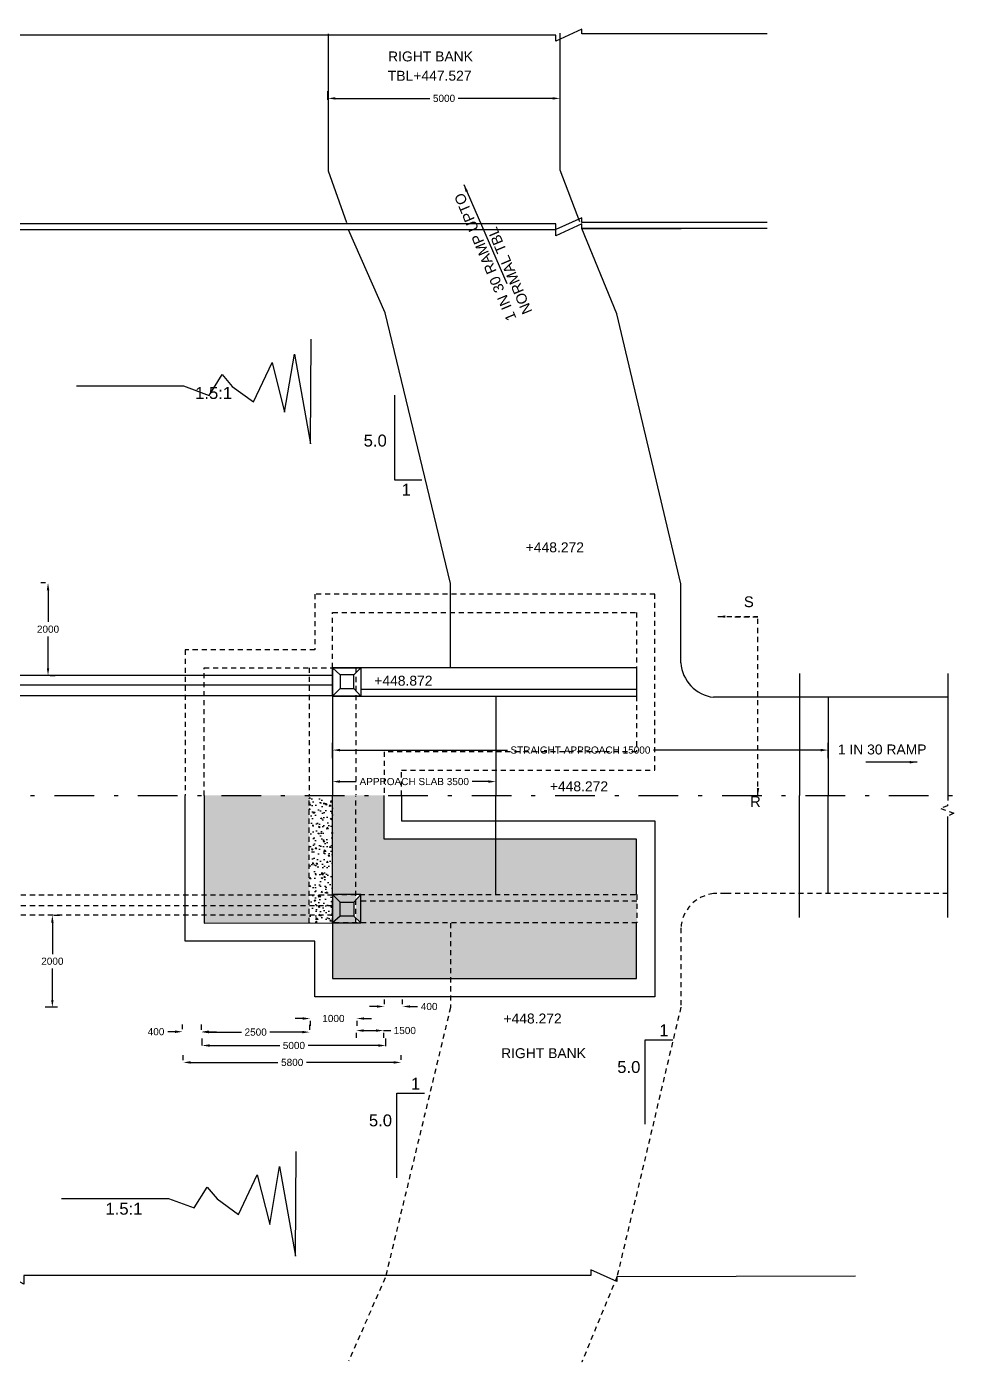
# Model space of a CAD drawing. Header units: metres. Extents: x 323 to 450, y 282 to 479.
# Drawn here: x 368.54 to 391.91, y 307.6 to 341.2 of the extents above; entities that cross this region are included whole.
import ezdxf

# ---------------------------------------------------------------- set-up
doc = ezdxf.new("R2010")
doc.units = ezdxf.units.M
doc.header["$MEASUREMENT"] = 0
doc.linetypes.add('DASHDOT', pattern=[1, 0.5, -0.25, 0, -0.25])
doc.linetypes.add('HIDDEN', pattern=[9.525, 6.35, -3.175])
for name, color, linetype in [('DIMENSION', 255, 'Continuous'), ('DRAWING', 7, 'Continuous'), ('HATCH', 7, 'Continuous'), ('TEXT', 255, 'Continuous')]:
    doc.layers.add(name, color=color, linetype=linetype)
doc.styles.get("Standard").update_dxf_attribs({"font": 'arial.ttf'})
doc.dimstyles.get("Standard").update_dxf_attribs({"dimtxt": 0.18, "dimasz": 0.1875, "dimexe": 0.18, "dimexo": 0.0625, "dimgap": 0.09, "dimtad": 0, "dimtih": 1, "dimtoh": 1, "dimdec": 4, "dimzin": 0, "dimdsep": 46, "dimtxsty": 'Standard', "dimcen": 0.09, "dimadec": 0, "dimazin": 0, "dimtfac": 1, "dimtdec": 4, "dimtofl": 0, "dimtmove": 0, "dimatfit": 3, "dimfxl": 1, "dimtolj": 1, "dimtzin": 0, "dimarcsym": 0})
pattern_1 = [(130, (945.73833, 14.78083), (-0.35863009, -0.03137607), [0.0375, -0.4125]), (185, (945.73833, 14.78083), (0.06937567, 0.37609607), [0.03, -0.33]), (79.5486, (945.70844, 14.77822), (-0.2892547, 0.34471977), [0.0318701, -0.35057106]), (133.8158, (945.73833, 14.88083), (-0.53362052, -0.0827595), [0.05625, -0.61875]), (83.3644, (945.69386, 14.87394), (-0.46733135, 0.48705894), [0.04780514, -0.5258565]), (188.8158, (945.73833, 14.88083), (-0.46733097, 0.4870593), [0.045, -0.495]), (159, (945.68833, 14.85583), (-0.29845353, -0.20130945), [0.0375, -0.4125]), (214, (945.68833, 14.85583), (-0.12165767, 0.36257502), [0.03, -0.33]), (108.5486, (945.66346, 14.83906), (-0.42011131, 0.16126525), [0.0318701, -0.35057106]), (142.5, (945.73833, 14.78083), (-0.006079928, 0.166446927), [0, -0.326, 0, -0.335, 0, -0.33125]), (172.5, (945.73833, 14.78083), (-0.13153477, 0.197205856), [0, -0.191, 0, -0.3185, 0, -0.12625]), (212.5, (945.84983, 14.78083), (-0.266911218, -0.011277436), [0, -0.125, 0, -0.39, 0, -0.5175]), (222.5, (945.89983, 14.78083), (-0.291593085, 0.05005249), [0, -0.1625, 0, -0.259, 0, -0.3675])]

# ---------------------------------------------------------------- blocks, each defined once
blk = doc.blocks.new('*D159')
at = {"layer": 'Defpoints', "color": 0, "ltscale": 0.02, "transparency": 16777216}
for p in [(369.079, 327.209), (369.079, 327.209), (369.07, 324.874)]:
    blk.add_point(p, dxfattribs=at)
at = {"layer": 'DIMENSION', "color": 0, "lineweight": -2, "ltscale": 0.02, "transparency": 16777216}
for p, q in [((369.017, 327.209), (368.899, 327.209)), ((369.079, 327.021), (369.079, 326.223)), ((369.079, 325.061), (369.079, 325.859)), ((369.133, 324.874), (369.259, 324.874))]:
    blk.add_line(p, q, dxfattribs=at)
at = {"layer": 'DIMENSION', "color": 0, "ltscale": 0.02, "transparency": 16777216}
for points in [[(369.048, 327.021), (369.11, 327.021), (369.079, 327.209)], [(369.048, 325.061), (369.11, 325.061), (369.079, 324.874)]]:
    blk.add_solid(points, dxfattribs=at)
at = {"layer": 'DIMENSION', "color": 0, "ltscale": 0.02, "transparency": 16777216, "insert": (369.079, 326.041), "char_height": 0.18, "attachment_point": 5}
blk.add_mtext('\\A1;2000', dxfattribs=at)
blk = doc.blocks.new('*D160')
at = {"layer": 'Defpoints', "color": 0, "ltscale": 0.02, "transparency": 16777216}
for p in [(369.166, 318.845), (369.188, 316.529), (369.376, 316.529)]:
    blk.add_point(p, dxfattribs=at)
at = {"layer": 'DIMENSION', "color": 0, "lineweight": -2, "ltscale": 0.02, "transparency": 16777216}
for p, q in [((369.188, 318.658), (369.188, 317.869)), ((369.229, 318.845), (369.368, 318.845)), ((369.188, 316.716), (369.188, 317.505)), ((369.314, 316.529), (369.008, 316.529))]:
    blk.add_line(p, q, dxfattribs=at)
at = {"layer": 'DIMENSION', "color": 0, "ltscale": 0.02, "transparency": 16777216}
for points in [[(369.157, 318.658), (369.219, 318.658), (369.188, 318.845)], [(369.157, 316.716), (369.219, 316.716), (369.188, 316.529)]]:
    blk.add_solid(points, dxfattribs=at)
at = {"layer": 'DIMENSION', "color": 0, "ltscale": 0.02, "transparency": 16777216, "insert": (369.188, 317.687), "char_height": 0.18, "attachment_point": 5}
blk.add_mtext('\\A1;2000', dxfattribs=at)
blk = doc.blocks.new('*D161')
at = {"layer": 'Defpoints', "color": 0, "ltscale": 0.02, "transparency": 16777216}
for p in [(388.713, 323), (376.242, 322.735), (388.713, 322.735)]:
    blk.add_point(p, dxfattribs=at)
at = {"layer": 'DIMENSION', "color": 0, "lineweight": -2, "ltscale": 0.02, "transparency": 16777216}
for p, q in [((376.242, 322.798), (376.242, 323.18)), ((376.43, 323), (380.639, 323)), ((388.526, 323), (384.317, 323)), ((388.713, 322.798), (388.713, 323.18))]:
    blk.add_line(p, q, dxfattribs=at)
at = {"layer": 'DIMENSION', "color": 0, "ltscale": 0.02, "transparency": 16777216}
for points in [[(376.43, 323.031), (376.43, 322.968), (376.242, 323)], [(388.526, 323.031), (388.526, 322.968), (388.713, 323)]]:
    blk.add_solid(points, dxfattribs=at)
at = {"layer": 'DIMENSION', "color": 0, "ltscale": 0.02, "transparency": 16777216, "insert": (382.478, 323), "char_height": 0.18, "attachment_point": 5}
blk.add_mtext('\\A1;STRAIGHT APPROACH 15000', dxfattribs=at)
blk = doc.blocks.new('*D162')
at = {"layer": 'Defpoints', "color": 0, "ltscale": 0.02, "transparency": 16777216}
for p in [(376.242, 322.27), (380.35, 322.27), (380.35, 322.207)]:
    blk.add_point(p, dxfattribs=at)
at = {"layer": 'DIMENSION', "color": 0, "lineweight": -2, "ltscale": 0.02, "transparency": 16777216}
for p, q in [((376.242, 322.208), (376.242, 322.027)), ((376.43, 322.207), (376.836, 322.207)), ((380.163, 322.207), (379.757, 322.207)), ((380.35, 322.208), (380.35, 322.027))]:
    blk.add_line(p, q, dxfattribs=at)
at = {"layer": 'DIMENSION', "color": 0, "ltscale": 0.02, "transparency": 16777216}
for points in [[(376.43, 322.239), (376.43, 322.176), (376.242, 322.207)], [(380.163, 322.239), (380.163, 322.176), (380.35, 322.207)]]:
    blk.add_solid(points, dxfattribs=at)
at = {"layer": 'DIMENSION', "color": 0, "ltscale": 0.02, "transparency": 16777216, "insert": (378.296, 322.207), "char_height": 0.18, "attachment_point": 5}
blk.add_mtext('\\A1;APPROACH SLAB 3500', dxfattribs=at)
blk = doc.blocks.new('*D163')
at = {"layer": 'Defpoints', "color": 0, "ltscale": 0.02, "transparency": 16777216}
for p in [(377.544, 316.548), (378.004, 316.548), (378.004, 316.548)]:
    blk.add_point(p, dxfattribs=at)
at = {"layer": 'DIMENSION', "color": 0, "lineweight": -2, "ltscale": 0.02, "transparency": 16777216}
for p, q in [((377.356, 316.548), (377.169, 316.548)), ((377.544, 316.611), (377.544, 316.728)), ((378.004, 316.611), (378.004, 316.728)), ((378.192, 316.548), (378.379, 316.548))]:
    blk.add_line(p, q, dxfattribs=at)
at = {"layer": 'DIMENSION', "color": 0, "ltscale": 0.02, "transparency": 16777216}
for points in [[(377.356, 316.579), (377.356, 316.517), (377.544, 316.548)], [(378.192, 316.579), (378.192, 316.517), (378.004, 316.548)]]:
    blk.add_solid(points, dxfattribs=at)
at = {"layer": 'DIMENSION', "color": 0, "ltscale": 0.02, "transparency": 16777216, "insert": (378.671, 316.548), "char_height": 0.18, "attachment_point": 5}
blk.add_mtext('\\A1;400', dxfattribs=at)
blk = doc.blocks.new('*D164')
at = {"layer": 'Defpoints', "color": 0, "ltscale": 0.02, "transparency": 16777216}
for p in [(375.676, 316.254), (376.847, 316.251), (376.847, 316.246)]:
    blk.add_point(p, dxfattribs=at)
at = {"layer": 'DIMENSION', "color": 0, "lineweight": -2, "ltscale": 0.02, "transparency": 16777216}
for p, q in [((375.489, 316.246), (375.301, 316.246)), ((377.034, 316.246), (377.222, 316.246)), ((375.676, 316.192), (375.676, 316.066)), ((376.847, 316.189), (376.847, 316.066))]:
    blk.add_line(p, q, dxfattribs=at)
at = {"layer": 'DIMENSION', "color": 0, "ltscale": 0.02, "transparency": 16777216}
for points in [[(375.489, 316.277), (375.489, 316.215), (375.676, 316.246)], [(377.034, 316.277), (377.034, 316.215), (376.847, 316.246)]]:
    blk.add_solid(points, dxfattribs=at)
at = {"layer": 'DIMENSION', "color": 0, "ltscale": 0.02, "transparency": 16777216, "insert": (376.261, 316.246), "char_height": 0.18, "attachment_point": 5}
blk.add_mtext('\\A1;1000', dxfattribs=at)
blk = doc.blocks.new('*D165')
at = {"layer": 'Defpoints', "color": 0, "ltscale": 0.02, "transparency": 16777216}
for p in [(372.944, 315.9), (375.667, 315.904), (375.667, 315.899)]:
    blk.add_point(p, dxfattribs=at)
at = {"layer": 'DIMENSION', "color": 0, "lineweight": -2, "ltscale": 0.02, "transparency": 16777216}
for p, q in [((372.944, 315.962), (372.944, 316.084)), ((373.131, 315.904), (373.945, 315.904)), ((375.479, 315.904), (374.665, 315.904)), ((375.667, 315.962), (375.667, 316.084))]:
    blk.add_line(p, q, dxfattribs=at)
at = {"layer": 'DIMENSION', "color": 0, "ltscale": 0.02, "transparency": 16777216}
for points in [[(373.131, 315.935), (373.131, 315.873), (372.944, 315.904)], [(375.479, 315.935), (375.479, 315.873), (375.667, 315.904)]]:
    blk.add_solid(points, dxfattribs=at)
at = {"layer": 'DIMENSION', "color": 0, "ltscale": 0.02, "transparency": 16777216, "insert": (374.305, 315.904), "char_height": 0.18, "attachment_point": 5}
blk.add_mtext('\\A1;2500', dxfattribs=at)
blk = doc.blocks.new('*D166')
at = {"layer": 'Defpoints', "color": 0, "ltscale": 0.02, "transparency": 16777216}
for p in [(376.834, 315.952), (377.521, 315.952), (377.521, 315.943)]:
    blk.add_point(p, dxfattribs=at)
at = {"layer": 'DIMENSION', "color": 0, "lineweight": -2, "ltscale": 0.02, "transparency": 16777216}
for p, q in [((376.834, 315.89), (376.834, 315.763)), ((377.021, 315.943), (377.333, 315.943)), ((377.521, 315.943), (377.708, 315.943)), ((377.521, 315.89), (377.521, 315.763))]:
    blk.add_line(p, q, dxfattribs=at)
at = {"layer": 'DIMENSION', "color": 0, "ltscale": 0.02, "transparency": 16777216}
for points in [[(377.021, 315.974), (377.021, 315.911), (376.834, 315.943)], [(377.333, 315.974), (377.333, 315.911), (377.521, 315.943)]]:
    blk.add_solid(points, dxfattribs=at)
at = {"layer": 'DIMENSION', "color": 0, "ltscale": 0.02, "transparency": 16777216, "insert": (378.058, 315.943), "char_height": 0.18, "attachment_point": 5}
blk.add_mtext('\\A1;1500', dxfattribs=at)
blk = doc.blocks.new('*D167')
at = {"layer": 'Defpoints', "color": 0, "ltscale": 0.02, "transparency": 16777216}
for p in [(372.465, 315.914), (372.465, 315.914), (372.944, 315.9)]:
    blk.add_point(p, dxfattribs=at)
at = {"layer": 'DIMENSION', "color": 0, "lineweight": -2, "ltscale": 0.02, "transparency": 16777216}
for p, q in [((372.277, 315.914), (372.09, 315.914)), ((372.465, 315.976), (372.465, 316.094)), ((372.944, 315.962), (372.944, 316.094)), ((373.131, 315.914), (373.319, 315.914))]:
    blk.add_line(p, q, dxfattribs=at)
at = {"layer": 'DIMENSION', "color": 0, "ltscale": 0.02, "transparency": 16777216}
for points in [[(372.277, 315.945), (372.277, 315.882), (372.465, 315.914)], [(373.131, 315.945), (373.131, 315.882), (372.944, 315.914)]]:
    blk.add_solid(points, dxfattribs=at)
at = {"layer": 'DIMENSION', "color": 0, "ltscale": 0.02, "transparency": 16777216, "insert": (371.797, 315.914), "char_height": 0.18, "attachment_point": 5}
blk.add_mtext('\\A1;400', dxfattribs=at)
blk = doc.blocks.new('*D168')
at = {"layer": 'Defpoints', "color": 0, "ltscale": 0.02, "transparency": 16777216}
for p in [(377.578, 315.567), (372.956, 315.506), (377.578, 315.488)]:
    blk.add_point(p, dxfattribs=at)
at = {"layer": 'DIMENSION', "color": 0, "lineweight": -2, "ltscale": 0.02, "transparency": 16777216}
for p, q in [((372.956, 315.568), (372.956, 315.747)), ((373.144, 315.567), (374.909, 315.567)), ((377.39, 315.567), (375.625, 315.567)), ((377.578, 315.55), (377.578, 315.747))]:
    blk.add_line(p, q, dxfattribs=at)
at = {"layer": 'DIMENSION', "color": 0, "ltscale": 0.02, "transparency": 16777216}
for points in [[(373.144, 315.598), (373.144, 315.535), (372.956, 315.567)], [(377.39, 315.598), (377.39, 315.535), (377.578, 315.567)]]:
    blk.add_solid(points, dxfattribs=at)
at = {"layer": 'DIMENSION', "color": 0, "ltscale": 0.02, "transparency": 16777216, "insert": (375.267, 315.567), "char_height": 0.18, "attachment_point": 5}
blk.add_mtext('\\A1;5000', dxfattribs=at)
blk = doc.blocks.new('*D169')
at = {"layer": 'Defpoints', "color": 0, "ltscale": 0.02, "transparency": 16777216}
for p in [(372.482, 315.135), (377.967, 315.141), (377.967, 315.141)]:
    blk.add_point(p, dxfattribs=at)
at = {"layer": 'DIMENSION', "color": 0, "lineweight": -2, "ltscale": 0.02, "transparency": 16777216}
for p, q in [((372.482, 315.198), (372.482, 315.321)), ((377.967, 315.204), (377.967, 315.321)), ((372.67, 315.141), (374.866, 315.141)), ((377.779, 315.141), (375.583, 315.141))]:
    blk.add_line(p, q, dxfattribs=at)
at = {"layer": 'DIMENSION', "color": 0, "ltscale": 0.02, "transparency": 16777216}
for points in [[(372.67, 315.173), (372.67, 315.11), (372.482, 315.141)], [(377.779, 315.173), (377.779, 315.11), (377.967, 315.141)]]:
    blk.add_solid(points, dxfattribs=at)
at = {"layer": 'DIMENSION', "color": 0, "ltscale": 0.02, "transparency": 16777216, "insert": (375.224, 315.141), "char_height": 0.18, "attachment_point": 5}
blk.add_mtext('\\A1;5800', dxfattribs=at)
blk = doc.blocks.new('*D172')
at = {"layer": 'Defpoints', "color": 0, "ltscale": 0.02, "transparency": 16777216}
for p in [(381.965, 339.397), (376.125, 339.295), (381.965, 339.295)]:
    blk.add_point(p, dxfattribs=at)
at = {"layer": 'DIMENSION', "color": 0, "lineweight": -2, "ltscale": 0.02, "transparency": 16777216}
for p, q in [((376.125, 339.358), (376.125, 339.577)), ((376.313, 339.397), (378.687, 339.397)), ((381.777, 339.397), (379.404, 339.397)), ((381.965, 339.358), (381.965, 339.577))]:
    blk.add_line(p, q, dxfattribs=at)
at = {"layer": 'DIMENSION', "color": 0, "ltscale": 0.02, "transparency": 16777216}
for points in [[(376.313, 339.428), (376.313, 339.366), (376.125, 339.397)], [(381.777, 339.428), (381.777, 339.366), (381.965, 339.397)]]:
    blk.add_solid(points, dxfattribs=at)
at = {"layer": 'DIMENSION', "color": 0, "ltscale": 0.02, "transparency": 16777216, "insert": (379.045, 339.397), "char_height": 0.18, "attachment_point": 5}
blk.add_mtext('\\A1;5000', dxfattribs=at)

msp = doc.modelspace()

# ---------------------------------------------------------------- hatches: boundary and pattern name
at = {"layer": 'HATCH', "ltscale": 0.02}
h = msp.add_hatch(dxfattribs=at)
h.set_pattern_fill('AR-CONC', color=256, scale=0.05, style=0)
h.set_pattern_definition(pattern_1)
h.paths.add_polyline_path([(380.35038, 320.76141), (383.89279, 320.76141), (383.89279, 319.36229), (380.35038, 319.36229)])
h.paths.add_polyline_path([(376.24232, 321.85932), (377.54003, 321.85932), (377.54003, 320.76141), (380.35038, 320.76141), (380.35038, 319.36229), (376.24232, 319.36229)])
h.paths.add_polyline_path([(376.95353, 319.36229), (383.89973, 319.36229), (383.89973, 319.19601), (376.95353, 319.19601)])
h.paths.add_polyline_path([(376.95353, 319.19601), (383.89973, 319.19601), (383.89973, 318.6518), (376.95353, 318.6518)])
h.paths.add_polyline_path([(376.43221, 319.16953), (376.77881, 319.16953), (376.77881, 318.8213), (376.43221, 318.8213)])
h.paths.add_polyline_path([(376.24232, 319.36229), (376.82802, 319.36229), (376.82802, 319.22382), (376.77881, 319.16953), (376.43221, 319.16953)])
h.paths.add_polyline_path([(376.24232, 319.36229), (376.43221, 319.16953), (376.43221, 318.8213), (376.24232, 318.6518)])
h.paths.add_polyline_path([(376.82802, 319.22382), (376.95353, 319.36229), (376.95353, 318.6518), (376.82802, 318.77356)])
h.paths.add_polyline_path([(376.43221, 318.8213), (376.77881, 318.8213), (376.82802, 318.77356), (376.82802, 318.6518), (376.24232, 318.6518)])
h.paths.add_polyline_path([(376.24232, 318.6518), (376.95353, 318.6518), (383.89279, 318.6518), (383.89279, 317.25356), (376.24232, 317.25356)])
h.paths.add_polyline_path([(373.00556, 318.84509), (375.65302, 318.84509), (375.65302, 318.65101), (373.00556, 318.64747)])
h.paths.add_polyline_path([(373.00556, 319.0853), (375.65302, 319.0853), (375.65302, 318.84509), (373.00556, 318.84509)])
h.paths.add_polyline_path([(373.00556, 319.35173), (375.65302, 319.35173), (375.65302, 319.0853), (373.00556, 319.0853)])
h.paths.add_polyline_path([(373.00556, 321.85932), (375.65302, 321.85932), (375.65302, 319.35173), (373.00556, 319.35173)])
h = msp.add_hatch(dxfattribs=at)
h.set_pattern_fill('AR-CONC', color=256, scale=0.05, style=0)
h.set_pattern_definition(pattern_1)
h.paths.add_polyline_path([(375.65302, 321.85932), (376.24232, 321.85932), (376.24232, 319.36229), (376.24232, 319.35173), (375.65302, 319.35173)])
h.paths.add_polyline_path([(375.65302, 319.35173), (376.24232, 319.35173), (376.24232, 319.0853), (375.65302, 319.0853)])
h.paths.add_polyline_path([(375.65302, 319.0853), (376.24232, 319.0853), (376.24232, 318.84509), (375.65302, 318.84509)])
h.paths.add_polyline_path([(375.65302, 318.84509), (376.24232, 318.84509), (376.24232, 318.6518), (375.65302, 318.65101)])

# ---------------------------------------------------------------- linework, layer by layer
at = {"layer": 'DIMENSION', "ltscale": 0.02}
for points in [[(369.79595, 332.16135), (372.48824, 332.16246), (373.13431, 331.92075), (373.46399, 332.44667), (373.71125, 332.15184), (374.25096, 331.75872), (374.71768, 332.75356), (375.0335, 331.5024), (375.28397, 332.96027), (375.6869, 330.70818), (375.69779, 333.34106)], [(377.79821, 331.93029), (377.79821, 329.80209), (378.48982, 329.80209)], [(384.11023, 313.5839), (384.11023, 315.7121), (384.80184, 315.7121)], [(377.86003, 312.24045), (377.86003, 314.36865), (378.55165, 314.36865)], [(369.41953, 311.71983), (372.11182, 311.72094), (372.75788, 311.47923), (373.08756, 312.00515), (373.33482, 311.71032), (373.87454, 311.3172), (374.34126, 312.31204), (374.65707, 311.06087), (374.90754, 312.51875), (375.31048, 310.26666), (375.32137, 312.89954)]]:
    msp.add_lwpolyline(points, dxfattribs=at)
at = {"layer": 'DRAWING', "ltscale": 0.02}
for points in [[(387.17962, 341.01879), (382.51114, 341.01879), (382.51114, 341.13673), (381.85762, 340.83711), (381.85762, 340.98692), (376.64164, 340.98692), (367.5878, 340.98692), (367.5878, 341.20019), (366.93021, 340.84285), (366.93021, 341.00663), (360.61894, 341.00663)], [(376.12521, 341.01934), (376.12521, 337.57154), (376.59337, 336.27646)], [(382.46238, 336.29427), (381.96497, 337.59403), (381.96497, 340.9459), (381.96497, 341.03715)], [(387.17962, 336.27591), (382.51114, 336.27591), (382.51114, 336.39385), (381.85762, 336.09423), (381.85762, 336.24404), (376.64164, 336.24404), (367.5878, 336.24404), (367.5878, 336.45731), (366.93021, 336.09997), (366.93021, 336.26375), (360.61894, 336.26375)], [(387.17962, 336.1219), (382.51114, 336.1219), (382.51114, 336.23984), (381.85762, 335.94022), (381.85762, 336.09003), (376.64164, 336.09003), (367.5878, 336.09003), (367.5878, 336.3033), (366.93021, 335.94596), (366.93021, 336.10974), (360.61894, 336.10974)], [(379.20817, 325.07336), (379.20817, 327.19518), (377.56641, 333.99838), (376.64164, 336.09003)], [(385.00563, 325.19488), (385.00563, 327.18504), (383.397, 333.97323), (382.51114, 336.1219), (385.01704, 336.1219)], [(376.43221, 324.89733), (376.24232, 325.06684)], [(376.77881, 324.89733), (376.95353, 325.06684)], [(376.24232, 324.87354), (360.61894, 324.87354)], [(376.24232, 324.63333), (360.61894, 324.63333)], [(387.99389, 324.92682), (387.99389, 321.85932)], [(391.7213, 324.92337), (391.7213, 321.85587)], [(376.24232, 324.36691), (360.61894, 324.36691)], [(376.43221, 324.5491), (376.24232, 324.35634)], [(376.24232, 324.35634), (376.24232, 321.85932)], [(376.77881, 324.5491), (376.95353, 324.35634)], [(383.89973, 324.52262), (376.95353, 324.52262)], [(380.35038, 324.35634), (380.35038, 321.85932)], [(391.7213, 324.32971), (386.13353, 324.32971), (385.82813, 324.32971)], [(388.71347, 324.32971), (388.71347, 321.85932)], [(377.97717, 321.85932), (377.97717, 321.22282), (384.35174, 321.22282), (384.35174, 316.79453), (375.79693, 316.79453), (375.79693, 318.19481), (372.52788, 318.19481), (372.52788, 321.85932)], [(373.00556, 321.85932), (373.00556, 318.64747), (376.24232, 318.6518)], [(376.24232, 319.36229), (376.24232, 321.85932)], [(383.89279, 319.36229), (383.89279, 320.76141), (377.54003, 320.76141), (377.54003, 321.85932)], [(380.35038, 319.36229), (380.35038, 321.85932)], [(387.99389, 318.79182), (387.99389, 321.85932)], [(388.71347, 319.38892), (388.71347, 321.85932)], [(391.7213, 318.78837), (391.7213, 321.33253)], [(376.43221, 319.16953), (376.24232, 319.36229)], [(376.77881, 319.16953), (376.95353, 319.36229)], [(376.43221, 318.8213), (376.24232, 318.6518)], [(376.24232, 318.6518), (376.24232, 317.25356), (383.89279, 317.25356), (383.89279, 318.6518)], [(376.77881, 318.8213), (376.95353, 318.6518)], [(389.40389, 309.76588), (383.397, 309.7454), (383.397, 309.62746), (382.74349, 309.92709), (382.74349, 309.77727), (377.5275, 309.77727), (368.47366, 309.77727), (368.47366, 309.564), (367.81607, 309.92135), (367.81607, 309.75757), (360.61894, 309.75757)]]:
    msp.add_lwpolyline(points, dxfattribs=at)
at = {"layer": 'DRAWING', "linetype": 'HIDDEN', "ltscale": 0.02}
for points in [[(377.97717, 321.85932), (377.97717, 322.49581), (384.35174, 322.49581), (384.35174, 326.9241), (375.79693, 326.9241), (375.79693, 325.52383), (372.52788, 325.52383), (372.52788, 321.85932)], [(376.24232, 325.06684), (376.24232, 326.46507), (383.89279, 326.46507), (383.89279, 325.06684)], [(373.00556, 321.85932), (373.00556, 325.07116), (376.24232, 325.06684)], [(375.65302, 325.06762), (375.65302, 321.85932)], [(376.82802, 325.06684), (376.82802, 321.87175)], [(383.89279, 324.35634), (383.89279, 322.95722), (377.54003, 322.95722), (377.54003, 321.85932)], [(375.65302, 318.65101), (375.65302, 321.85932)], [(376.82802, 318.6518), (376.82802, 321.84688)], [(391.7213, 321.85932), (391.71879, 321.59897), (391.54733, 321.5336), (391.87205, 321.41603), (391.7213, 321.33253)], [(376.24232, 319.35173), (360.61894, 319.35173)], [(391.7213, 319.38892), (386.13353, 319.38892), (385.82813, 319.38892)], [(376.24232, 319.0853), (360.61894, 319.0853)], [(383.89973, 319.19601), (376.95353, 319.19601)], [(376.24232, 318.84509), (360.61894, 318.84509)], [(379.20817, 318.64527), (379.20817, 316.52345), (377.56641, 309.72025), (376.64164, 307.6286)], [(385.00563, 318.52375), (385.00563, 316.53359), (383.397, 309.7454), (382.51114, 307.59673), (382.51114, 307.59673)]]:
    msp.add_lwpolyline(points, dxfattribs=at)
at = {"layer": 'DRAWING', "ltscale": 0.02}
for points in [[(383.89973, 325.06684), (376.24232, 325.06684), (376.24232, 324.35634), (383.89973, 324.35634)], [(376.24232, 325.06684), (376.95353, 325.06684), (376.95353, 324.35634), (376.24232, 324.35634)], [(376.77881, 324.89733), (376.43221, 324.89733), (376.43221, 324.5491), (376.77881, 324.5491)], [(376.24232, 318.6518), (376.95353, 318.6518), (376.95353, 319.36229), (376.24232, 319.36229)], [(376.77881, 318.8213), (376.43221, 318.8213), (376.43221, 319.16953), (376.77881, 319.16953)]]:
    msp.add_lwpolyline(points, close=True, dxfattribs=at)
at = {"layer": 'DRAWING', "linetype": 'DASHDOT', "ltscale": 2}
msp.add_lwpolyline([(327.24145, 322.49583), (327.24145, 321.85932), (393.25555, 321.85932), (393.25555, 322.5024)], dxfattribs=at)
at = {"layer": 'DRAWING', "linetype": 'HIDDEN', "ltscale": 0.02}
msp.add_lwpolyline([(383.89973, 318.6518), (376.24232, 318.6518), (376.24232, 319.36229), (383.89973, 319.36229)], close=True, dxfattribs=at)
at = {"layer": 'DRAWING', "ltscale": 0.02}
msp.add_arc((385.93354, 325.25347), 0.92976, 183.613342, 263.49053, dxfattribs=at)
at = {"layer": 'DRAWING', "linetype": 'HIDDEN', "ltscale": 0.02}
msp.add_arc((385.93354, 318.46516), 0.92976, 96.50947, 176.386658, dxfattribs=at)

# ---------------------------------------------------------------- texts
at = {"layer": 'DIMENSION', "ltscale": 0.02}
for s, p in [('S', (386.58996, 326.59644)), ('R', (386.74451, 321.56899))]:
    msp.add_text(s, height=0.26942, dxfattribs=at).set_placement(p)
at = {"layer": 'TEXT'}
for s, p in [('RIGHT BANK', (377.6388, 340.327)), ('TBL+447.527', (377.63109, 339.84112)), ('+448.272', (381.1009, 327.97634)), ('+448.872', (377.2891, 324.61987)), ('1 IN 30 RAMP ', (388.95595, 322.88943)), ('+448.272', (381.70808, 321.96239)), ('+448.272', (380.54025, 316.1205)), ('RIGHT BANK', (380.48158, 315.24885))]:
    msp.add_text(s, height=0.25, rotation=0.04695, dxfattribs=at).set_placement(p)
for s, p in [('1.5:1', (372.78002, 331.83479)), ('5.0', (377.0222, 330.63765)), ('1', (377.97669, 329.40097)), ('1', (384.46243, 315.79871)), ('5.0', (383.40436, 314.87654)), ('1', (378.21223, 314.45526)), ('5.0', (377.15416, 313.5331)), ('1.5:1', (370.52419, 311.31086))]:
    msp.add_text(s, height=0.3, dxfattribs=at).set_placement(p)
at = {"layer": 'TEXT', "insert": (380.63106, 333.76488), "char_height": 0.2613116, "width": 4.193204, "attachment_point": 1, "rotation": 112.839354}
msp.add_mtext('1 IN 30 RAMP UPTO NORMAL TBL', dxfattribs=at)

# ---------------------------------------------------------------- dimensions: what is measured, and where the dimension line sits
at = {"layer": 'DIMENSION', "ltscale": 0.02}
for base, p1, p2, text, picture, middle in [((381.96497, 339.39689), (376.12521, 339.29544), (381.96497, 339.29544), '5000', '*D172', (379.04509, 339.39689)), ((388.71347, 322.99952), (376.24232, 322.73522), (388.71347, 322.73522), 'STRAIGHT APPROACH 15000', '*D161', (382.4779, 322.99952)), ((380.35038, 322.20743), (376.24232, 322.27043), (380.35038, 322.27043), 'APPROACH SLAB 3500', '*D162', (378.29635, 322.20743)), ((378.00407, 316.54814), (377.5435, 316.54814), (378.00407, 316.54814), '400', '*D163', (378.67123, 316.54814)), ((376.84659, 316.24593), (375.67611, 316.25401), (376.84659, 316.25132), '1000', '*D164', (376.26135, 316.24593)), ((372.46463, 315.91355), (372.94372, 315.89971), (372.46463, 315.91355), '400', '*D167', (371.79747, 315.91355)), ((375.66699, 315.90402), (372.94372, 315.89971), (375.66699, 315.89918), '2500', '*D165', (374.30536, 315.90402)), ((377.52078, 315.94261), (376.83381, 315.95227), (377.52078, 315.95227), '1500', '*D166', (378.05827, 315.94261)), ((377.57769, 315.56659), (372.95634, 315.50586), (377.57769, 315.48764), '5000', '*D168', (375.26702, 315.56659)), ((377.96686, 315.14143), (372.48205, 315.13536), (377.96686, 315.14143), '5800', '*D169', (375.22445, 315.14143))]:
    dim = msp.add_linear_dim(base=base, p1=p1, p2=p2, text=text, dimstyle='Standard', dxfattribs=at)
    dim.commit()
    dim.dimension.update_dxf_attribs({"geometry": picture, "text_midpoint": middle})
for base, p1, p2, picture, middle in [((369.07914, 327.20881), (369.07021, 324.87354), (369.07914, 327.20881), '*D159', (369.07914, 326.04118)), ((369.18779, 316.52894), (369.16612, 318.84509), (369.37606, 316.52894), '*D160', (369.18779, 317.68701))]:
    dim = msp.add_linear_dim(base=base, p1=p1, p2=p2, angle=90, text='2000', dimstyle='Standard', dxfattribs=at)
    dim.commit()
    dim.dimension.update_dxf_attribs({"geometry": picture, "text_midpoint": middle})

# ---------------------------------------------------------------- leaders
msp.add_leader([(390.95204, 322.69483), (389.65728, 322.6966)], dimstyle='Standard', override={"dimgap": 0.09, "dimtad": 0}, dxfattribs=at)
at = {"layer": 'DRAWING', "linetype": 'HIDDEN', "ltscale": 0.02}
for points in [[(385.93474, 326.35821), (386.94619, 326.35821)], [(386.94619, 321.85932), (386.94619, 326.34808), (386.29998, 326.34808)]]:
    msp.add_leader(points, dimstyle='Standard', override={"dimgap": 0.09, "dimtad": 0}, dxfattribs=at)
at = {"layer": 'TEXT', "ltscale": 0.02}
msp.add_leader([(379.54022, 337.23141), (380.62419, 334.74327)], dimstyle='Standard', override={"dimgap": 0.09, "dimtad": 0}, dxfattribs=at)

doc.saveas('drawing.dxf')
